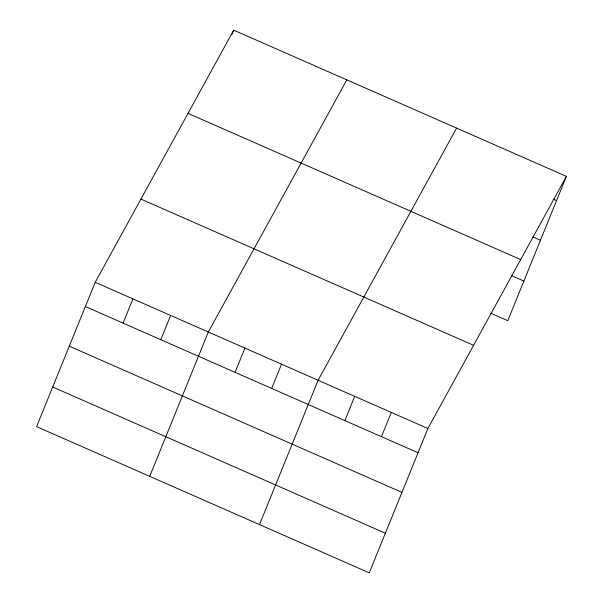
<?xml version="1.0" encoding="UTF-8"?>
<svg xmlns="http://www.w3.org/2000/svg" width="603" height="603" viewBox="0 0 603 603"><rect width="100%" height="100%" fill="white"/><g stroke="black" fill="none" stroke-linecap="round" stroke-linejoin="round"><path stroke-width="0.9" d="M95.221 282.302L36.61 426.638L369.277 572.85L427.889 428.514L566.39 176.362L233.723 30.15L95.221 282.302L427.889 428.514M231.959 34.477L233.723 30.15M123.08 323.125L132.924 298.869M160.782 339.693L170.626 315.444M149.717 476.347L208.329 332.012L346.831 79.86M235.072 372.345L244.924 348.097M271.667 388.43L281.518 364.182M259.501 524.602L318.105 380.267L456.607 128.115M344.856 420.6L354.7 396.352M381.45 436.678L391.294 412.429M566.39 176.362L507.779 320.698L490.759 313.213M553.139 199.118L556.539 200.611M532.788 236.873L540.446 240.243M188.015 113.364L520.683 259.576M511.955 275.835L523.871 281.066M140.929 199.096L473.596 345.308M85.377 306.55L418.045 452.763M69.285 346.182L401.952 492.395M52.702 387.005L385.37 533.225"/></g></svg>
